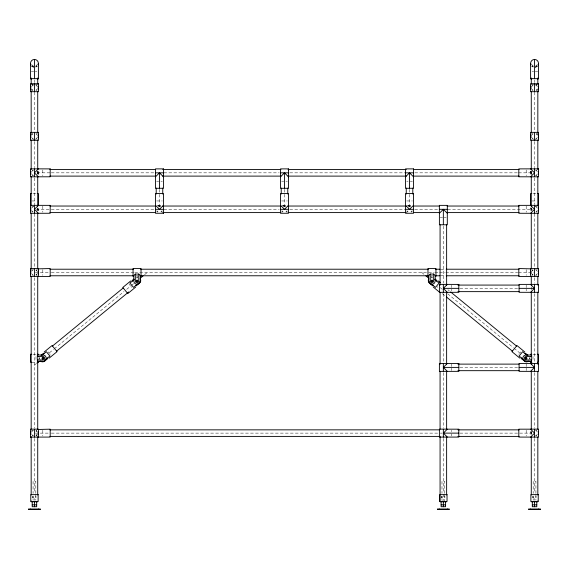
<?xml version="1.0" encoding="UTF-8"?>
<svg xmlns="http://www.w3.org/2000/svg" width="569" height="569" viewBox="0 0 569 569"><rect width="100%" height="100%" fill="white"/><g stroke="black" fill="none" stroke-linecap="round" stroke-linejoin="round"><path stroke-width="0.43" stroke-dasharray="2.85 2.13" d="M537.349 66.189A3.955 3.955 0 0 1 531.759 66.189C533.672 68.109 537.172 67.412 538.203 64.909M437.262 287.331L437.831 286.634M518.807 354.288L519.376 353.598M519.846 353.022L520.756 351.919M35.961 270.986L36.814 270.133M35.961 431.615L36.814 430.761M531.759 275.296L533.039 274.009M34.446 365.099L36.501 363.413M49.482 352.752L53.586 349.38M54.268 348.818L123.985 291.577M126.716 289.329L130.82 285.965M131.503 285.403L133.551 283.718M144.49 274.742L147.222 272.494M31.651 84.916L32.938 84.063A3.955 3.955 0 0 0 30.797 86.204M31.281 71.751L33.706 71.751M35.299 71.751L36.928 71.751M532.072 71.751L533.701 71.751M535.294 71.751L537.719 71.751M37.106 172.834L50.406 172.834M51.295 172.834L154.156 172.834M163.908 172.834L279.18 172.834M289.82 172.834L405.092 172.834M414.844 172.834L517.705 172.834M518.594 172.834L531.894 172.834M156.61 181.198L158.73 181.198M160.906 181.198L162.314 181.198M281.634 181.198L283.76 181.198M285.93 181.198L287.366 181.198M406.686 181.198L408.094 181.198M410.27 181.198L412.39 181.198M32.938 193.567L35.961 193.567M533.039 193.567L536.062 193.567M31.964 200.957L36.928 200.957M156.61 200.957L162.314 200.957M281.634 200.957L287.366 200.957M406.686 200.957L412.39 200.957M532.072 200.957L537.036 200.957M157.08 205.366L161.859 205.366M282.11 205.366L286.89 205.366M407.134 205.366L411.913 205.366M158.324 206.035L160.991 206.035M282.722 206.035L286.278 206.035M408.009 206.035L410.676 206.035M36.224 209.314L50.406 209.314M51.295 209.314L154.156 209.314M163.908 209.314L279.18 209.314M289.82 209.314L405.092 209.314M414.73 209.314L438.144 209.314M447.654 209.314L532.783 209.314M440.186 217.678L442.611 217.678M444.197 217.678L446.188 217.678M440.89 269.215L445.335 269.215M35.335 272.494L50.435 272.494M51.317 272.494L133.9 272.494M134.789 272.494L434.211 272.494M435.1 272.494L438.649 272.494M439.538 272.494L444.866 272.494M445.755 272.494L517.683 272.494M518.565 272.494L533.665 272.494M136.233 275.716L137.847 275.716M431.153 275.716L432.767 275.716M440.89 275.773L445.335 275.773M136.596 276.449L138.374 276.449M430.626 276.449L432.404 276.449M459.951 288.355L517.676 288.355M32.938 354.245L35.961 354.245M533.039 354.245L537.349 354.245M31.651 362.225L35.961 362.225M459.951 367.396L517.676 367.396M35.335 433.123L50.435 433.123M51.324 433.123L439.503 433.123M440.392 433.123L442.17 433.123M459.937 433.123L531.887 433.123M537.349 84.916L536.062 84.063A3.955 3.955 0 0 1 538.203 86.204M31.651 66.189L34.446 67.348L37.241 66.189A3.955 3.955 0 0 1 31.651 66.189L30.797 64.909M447.924 289.721L449.29 290.844M421.778 272.494L424.51 274.742M440.235 287.644L442.284 289.329M447.753 293.817L513.366 347.702M514.049 348.256L519.518 352.752M442.39 293.661L445.129 295.916M532.186 270.133L533.039 270.986M35.961 274.009L37.241 275.296M35.961 434.645L37.241 435.925M129.227 284.272L129.654 284.799M129.789 284.955L130.23 285.489M131.169 286.634L131.738 287.331M48.244 351.919L49.154 353.022M49.624 353.598L50.193 354.288M535.92 493.366L535.92 481.296L533.181 481.296L533.181 493.366M535.92 494.226L535.92 500.265M534.554 79.895L534.554 82.505M534.554 92.135L534.554 131.93M534.554 141.567L534.554 167.62M534.554 178.047L534.554 204.52M534.554 213.702L534.554 267.231M534.554 277.779L534.554 283.078M534.554 293.661L534.554 362.453M534.554 372.731L534.554 427.824M534.554 438.429L534.554 493.202M534.554 498.501L534.554 500.272M533.181 498.536L533.181 500.265M532.989 356.521L532.989 359.942M531.275 171.326L531.275 174.406M531.275 207.777L531.275 210.438M531.275 286.897L531.275 290.453M531.275 431.807L531.275 434.474M530.6 171.241L530.6 174.427M526.19 169.967L526.19 175.7M526.19 206.149L526.19 212.159M526.19 269.628L526.19 275.332M526.19 285.19L526.19 287.615M526.19 289.208L526.19 290.837M526.19 364.117L526.19 366.55M526.19 368.143L526.19 370.568M526.19 430.256L526.19 435.989M451.708 285.19L451.708 287.615M451.708 289.208L451.708 290.837M451.708 364.117L451.708 366.55M451.708 368.143L451.708 370.568M451.708 430.256L451.708 431.693M451.708 433.87L451.708 435.989M444.716 493.366L444.716 481.296L441.985 481.296L441.985 493.366M444.716 494.226L444.716 501.125M443.351 226.192L443.351 283.028M443.351 293.682L443.351 362.069M443.351 372.731L443.351 427.796M443.351 438.429L443.351 493.202M443.351 494.084L443.351 500.272M441.985 498.536L441.985 500.265M409.524 189.335L409.524 206.711M284.5 189.335L284.5 206.711M159.476 189.335L159.476 206.711M42.81 169.967L42.81 175.7M42.81 206.149L42.81 212.159M42.81 269.628L42.81 275.332M42.81 430.256L42.81 435.989M38.4 171.241L38.4 174.427M37.725 171.326L37.725 174.406M37.725 207.777L37.725 210.438M36.011 356.521L36.011 359.942M35.819 493.366L35.819 481.296L33.08 481.296L33.08 493.366M35.819 494.226L35.819 500.265M34.446 79.895L34.446 82.505M34.446 92.135L34.446 131.93M34.446 141.567L34.446 167.62M34.446 178.047L34.446 205.366M34.446 213.702L34.446 267.231M34.446 277.786L34.446 427.824M34.446 438.429L34.446 493.202M34.446 498.501L34.446 500.272M33.08 498.536L33.08 500.265M36.928 64.823A2.866 2.866 0 0 1 35.883 65.876M33.706 66.16A2.866 2.866 0 0 1 31.964 64.823M36.765 65.712A3.279 3.279 0 0 1 35.299 66.559M33.599 66.559A3.279 3.279 0 0 1 32.127 65.712M537.036 64.823A2.866 2.866 0 0 1 535.294 66.16M533.117 65.876A2.866 2.866 0 0 1 532.072 64.823M536.873 65.712A3.279 3.279 0 0 1 535.401 66.559M533.701 66.559A3.279 3.279 0 0 1 532.235 65.712M537.036 89.148A2.866 2.866 0 0 1 535.984 90.194M533.117 90.194A2.866 2.866 0 0 1 532.072 89.148M532.072 86.282A2.866 2.866 0 0 1 533.117 85.229M535.294 84.945A2.866 2.866 0 0 1 537.036 86.282M537.392 89.354A3.279 3.279 0 0 1 536.19 90.556M532.911 90.556A3.279 3.279 0 0 1 532.235 90.03M532.235 85.393A3.279 3.279 0 0 1 533.701 84.546M535.401 84.546A3.279 3.279 0 0 1 536.873 85.393M537.036 137.783A2.866 2.866 0 0 1 535.294 139.12M533.117 138.836A2.866 2.866 0 0 1 532.072 137.783M532.072 134.924A2.866 2.866 0 0 1 533.117 133.871M535.984 133.871A2.866 2.866 0 0 1 537.036 134.924M536.873 138.672A3.279 3.279 0 0 1 535.401 139.519M533.701 139.519A3.279 3.279 0 0 1 532.235 138.672M532.235 134.035A3.279 3.279 0 0 1 532.911 133.516M536.19 133.516A3.279 3.279 0 0 1 537.392 134.718M537.036 174.27A2.866 2.866 0 0 1 535.294 175.601M532.072 174.27A2.866 2.866 0 0 1 532.072 171.404M535.294 170.067A2.866 2.866 0 0 1 537.036 171.404M536.873 175.152A3.279 3.279 0 0 1 536.19 175.672M531.709 174.477A3.279 3.279 0 0 1 531.709 171.198M536.19 169.996A3.279 3.279 0 0 1 536.873 170.515M36.928 273.924A2.866 2.866 0 0 1 35.883 274.976M33.706 275.261A2.866 2.866 0 0 1 31.964 273.924M31.964 271.057A2.866 2.866 0 0 1 33.706 269.727M35.883 270.012A2.866 2.866 0 0 1 36.928 271.057M36.765 274.813A3.279 3.279 0 0 1 36.089 275.332M32.81 275.332A3.279 3.279 0 0 1 32.127 274.813M32.127 270.175A3.279 3.279 0 0 1 32.81 269.656M36.089 269.656A3.279 3.279 0 0 1 36.765 270.175M537.036 273.924A2.866 2.866 0 0 1 535.294 275.261M533.117 274.976A2.866 2.866 0 0 1 532.072 273.924M532.072 271.057A2.866 2.866 0 0 1 533.117 270.012M535.294 269.727A2.866 2.866 0 0 1 537.036 271.057M536.873 274.813A3.279 3.279 0 0 1 536.19 275.332M532.911 275.332A3.279 3.279 0 0 1 532.235 274.813M532.235 270.175A3.279 3.279 0 0 1 532.911 269.656M536.19 269.656A3.279 3.279 0 0 1 536.873 270.175M537.036 434.56A2.866 2.866 0 0 1 535.294 435.89M531.787 433.87A2.866 2.866 0 0 1 532.072 431.693M535.294 430.356A2.866 2.866 0 0 1 537.036 431.693M536.873 435.441A3.279 3.279 0 0 1 536.19 435.968M531.382 433.976A3.279 3.279 0 0 1 531.709 431.487M536.19 430.285A3.279 3.279 0 0 1 536.873 430.804M36.928 434.56A2.866 2.866 0 0 1 35.883 435.605M33.706 435.89A2.866 2.866 0 0 1 31.964 434.56M31.964 431.693A2.866 2.866 0 0 1 33.706 430.356M35.883 430.641A2.866 2.866 0 0 1 36.928 431.693M36.765 435.441A3.279 3.279 0 0 1 36.089 435.968M32.81 435.968A3.279 3.279 0 0 1 32.127 435.441M32.127 430.804A3.279 3.279 0 0 1 32.81 430.285M36.089 430.285A3.279 3.279 0 0 1 36.765 430.804M412.006 210.75A2.866 2.866 0 0 1 410.96 211.796M408.094 211.796A2.866 2.866 0 0 1 407.041 210.75M408.784 206.547A2.866 2.866 0 0 1 410.27 206.547M412.369 210.957A3.279 3.279 0 0 1 411.167 212.159M407.888 212.159A3.279 3.279 0 0 1 406.686 210.957M408.677 206.149A3.279 3.279 0 0 1 410.377 206.149M537.036 210.75A2.866 2.866 0 0 1 535.984 211.796M532.072 210.75A2.866 2.866 0 0 1 531.787 208.574M535.294 206.547A2.866 2.866 0 0 1 537.036 207.884M537.392 210.957A3.279 3.279 0 0 1 536.19 212.159M531.382 210.167A3.279 3.279 0 0 1 531.382 208.467M535.401 206.149A3.279 3.279 0 0 1 536.873 206.995M161.959 210.75A2.866 2.866 0 0 1 160.906 211.796M158.04 211.796A2.866 2.866 0 0 1 156.994 210.75M158.73 206.547A2.866 2.866 0 0 1 160.216 206.547M162.314 210.957A3.279 3.279 0 0 1 161.112 212.159M157.833 212.159A3.279 3.279 0 0 1 156.631 210.957M158.623 206.149A3.279 3.279 0 0 1 160.323 206.149M286.982 210.75A2.866 2.866 0 0 1 285.93 211.796M283.07 211.796A2.866 2.866 0 0 1 282.018 210.75M283.76 206.547A2.866 2.866 0 0 1 285.24 206.547M287.338 210.957A3.279 3.279 0 0 1 286.143 212.159M282.857 212.159A3.279 3.279 0 0 1 281.662 210.957M283.654 206.149A3.279 3.279 0 0 1 285.346 206.149M37.213 208.574A2.866 2.866 0 0 1 36.928 210.75M33.016 211.796A2.866 2.866 0 0 1 31.964 210.75M31.964 207.884A2.866 2.866 0 0 1 33.706 206.547M37.618 208.467A3.279 3.279 0 0 1 37.618 210.167M32.81 212.159A3.279 3.279 0 0 1 31.608 210.957M32.127 206.995A3.279 3.279 0 0 1 33.599 206.149M36.928 89.148A2.866 2.866 0 0 1 35.883 90.194M33.016 90.194A2.866 2.866 0 0 1 31.964 89.148M31.964 86.282A2.866 2.866 0 0 1 33.706 84.945M35.883 85.229A2.866 2.866 0 0 1 36.928 86.282M36.765 90.03A3.279 3.279 0 0 1 36.089 90.556M32.81 90.556A3.279 3.279 0 0 1 31.608 89.354M32.127 85.393A3.279 3.279 0 0 1 33.599 84.546M35.299 84.546A3.279 3.279 0 0 1 36.765 85.393M36.928 137.783A2.866 2.866 0 0 1 35.883 138.836M33.706 139.12A2.866 2.866 0 0 1 31.964 137.783M31.964 134.924A2.866 2.866 0 0 1 33.016 133.871M35.883 133.871A2.866 2.866 0 0 1 36.928 134.924M36.765 138.672A3.279 3.279 0 0 1 35.299 139.519M33.599 139.519A3.279 3.279 0 0 1 32.127 138.672M31.608 134.718A3.279 3.279 0 0 1 32.81 133.516M36.089 133.516A3.279 3.279 0 0 1 36.765 134.035M36.928 171.404A2.866 2.866 0 0 1 36.928 174.27M33.706 175.601A2.866 2.866 0 0 1 31.964 174.27M31.964 171.404A2.866 2.866 0 0 1 33.706 170.067M37.291 171.198A3.279 3.279 0 0 1 37.291 174.477M32.81 175.672A3.279 3.279 0 0 1 32.127 175.152M32.127 170.515A3.279 3.279 0 0 1 32.81 169.996M431.202 277.274A3.393 3.393 0 0 1 432.611 277.366M431.288 277.878A2.788 2.788 0 0 1 432.447 277.949M136.425 277.373A3.393 3.393 0 0 1 137.833 277.295M136.581 277.964A2.788 2.788 0 0 1 137.741 277.9M529.732 357.617A3.393 3.393 0 0 1 529.789 359.025M529.142 357.766A2.788 2.788 0 0 1 529.191 358.925M39.19 358.989A3.393 3.393 0 0 1 39.261 357.574M39.944 359.452A2.788 2.788 0 0 1 39.844 357.73M538.203 89.226A3.955 3.955 0 0 1 537.349 90.507M531.759 84.916A3.955 3.955 0 0 1 533.039 84.063M537.349 133.559A3.955 3.955 0 0 1 538.203 134.839M31.651 90.507A3.955 3.955 0 0 1 30.797 89.226M35.961 84.063A3.955 3.955 0 0 1 37.241 84.916M30.797 270.979A3.955 3.955 0 0 1 31.651 269.699M30.797 431.615A3.955 3.955 0 0 1 31.651 430.328M30.797 134.839A3.955 3.955 0 0 1 31.651 133.559M35.427 496.957C35.939 498.714 36.715 495.72 35.427 496.957M444.332 496.957C444.844 498.714 445.612 495.72 444.332 496.957M535.536 496.957C536.048 498.714 536.816 495.72 535.536 496.957M38.4 172.834L38.102 174.349A3.955 3.955 0 0 0 38.102 171.319L38.4 172.841M38.4 209.314L38.102 210.836A3.955 3.955 0 0 0 38.102 207.806L38.4 209.321M530.898 171.319L530.898 174.349A3.955 3.955 0 0 1 530.898 171.326M530.898 207.806L530.898 210.836A3.955 3.955 0 0 1 530.898 207.806M530.898 431.615L530.898 434.645A3.955 3.955 0 0 1 530.898 431.615M159.476 205.366L157.962 205.665A3.955 3.955 0 0 1 160.991 205.665L159.476 205.366M284.507 205.366L282.985 205.665A3.955 3.955 0 0 1 286.015 205.665L284.5 205.366M409.531 205.366L408.016 205.665A3.955 3.955 0 0 1 411.046 205.665L409.524 205.366"/><path stroke-width="0.85" d="M37.241 355.668L37.675 354.999L43.358 354.999A3.25 3.25 0 0 1 43.358 361.464L37.675 361.464L37.241 360.796M531.759 360.796L531.325 361.464L525.642 361.464A3.25 3.25 0 0 1 525.642 355.006L531.325 354.999L531.759 355.668M135.33 274.052L133.807 275.716L133.807 281.406A3.25 3.25 0 0 0 140.273 281.406L140.273 275.716L138.751 274.052L135.33 274.052L135.33 281.221A1.721 1.721 0 0 0 138.751 281.221L138.751 274.052M430.249 274.052L428.727 275.716L428.727 281.406A3.25 3.25 0 0 0 435.185 281.406L435.193 275.716L433.67 274.052L430.249 274.052L430.249 281.221A1.721 1.721 0 0 0 433.67 281.221L433.67 274.052M431.167 283.817L433.037 285.361L432.653 285.83L429.51 283.234A3.393 3.393 0 0 1 428.87 278.76M526.972 355.284L525.102 353.74L525.486 353.264L527.968 355.319M434.716 279.514L436.579 281.05L436.964 280.581L435.1 279.045M524.049 360.099L521.567 358.05L521.176 358.52L525.528 361.735A3.393 3.393 0 0 0 528.821 360.888M38.4 168.886L34.446 172.841L38.4 176.795M38.102 268.845L50.193 268.547L50.193 276.449L30.498 276.47L30.498 268.504L38.4 268.504L38.4 276.47M155.522 176.788L159.476 172.834L163.424 176.788M163.431 205.366L159.476 209.314L155.529 205.366M288.455 176.788L284.5 172.834L280.545 176.788L280.545 188.296L288.455 188.296L288.476 176.482M38.102 429.481L50.193 429.175L50.193 437.084L30.498 437.099L30.498 429.14L38.4 429.14L38.4 437.099L37.241 437.106M288.455 205.366L284.507 209.314L280.553 205.366L280.553 193.567L288.455 193.567L288.476 213.268L280.517 213.268L280.517 205.366M405.576 176.788L409.524 172.834L413.478 176.788M413.485 205.366L409.531 209.314L405.576 205.366M439.36 213.268L439.36 205.366L447.326 205.366L447.305 224.776L439.396 224.776L439.396 213.268L443.351 209.314L447.305 213.268M530.6 176.795L534.554 172.841L530.6 168.886M447.305 292.31L443.351 288.355L447.305 284.408M530.6 213.275L534.554 209.321L530.6 205.366L530.6 193.567L531.759 193.567M447.305 371.351L443.351 367.396L447.305 363.449M530.6 292.31L534.554 288.355L530.6 284.408M447.305 437.077L443.351 433.123L447.305 429.175L458.813 429.175L458.813 437.077L439.396 437.099L439.396 429.14L447.305 429.14M530.6 371.351L534.554 367.396L530.6 363.449M530.6 437.084L534.554 433.13L530.6 429.175L518.807 429.175L518.807 437.084L538.502 437.106L538.502 429.14L530.6 429.14M42.028 355.262L46.359 351.706L49.908 356.023L44.93 360.092M137.833 283.831L133.495 287.388L129.952 283.07L134.298 279.514M44.162 352.019L52.056 345.532L57.078 351.642L49.176 358.129M130.685 280.972L122.783 287.459L127.797 293.568L135.699 287.082M52.554 345.988L123.132 288.028M37.184 362.851L39.233 361.166M42.227 358.712L43.4 357.745M136.453 281.349L137.634 280.389M140.387 278.106L143.118 275.858M56.715 351.059L128.665 291.975M133.907 279.052L132.036 280.581L132.421 281.05M41.018 355.305L43.514 353.271L43.898 353.74M30.498 78.657L38.4 78.657M530.6 78.657L538.502 78.657M31.651 78.856L30.498 78.856L30.498 63.394L30.797 64.909A3.955 3.955 0 0 1 34.446 59.439A3.955 3.955 0 0 1 38.102 64.909L38.4 63.394L38.4 78.856L37.241 78.856M531.759 78.856L530.6 78.856L530.6 63.394L530.898 64.909A3.955 3.955 0 0 1 534.554 59.439A3.955 3.955 0 0 1 538.203 64.909L538.502 63.394L538.502 78.856L537.349 78.856M288.49 176.788L288.49 168.879L280.51 168.879L280.51 176.788M49.916 169.555L155.657 169.555M162.762 169.555L280.944 169.555M288.056 169.555L406.238 169.555M413.343 169.555L519.084 169.555M155.493 172.834L163.459 172.834M280.524 172.834L288.49 172.834M405.548 172.834L413.514 172.834M49.916 176.113L155.657 176.113M162.762 176.113L280.944 176.113M288.056 176.113L406.238 176.113M413.343 176.113L519.084 176.113M31.651 193.567L30.498 193.567L30.498 213.297L50.193 213.275L50.193 205.366L30.498 205.331M37.241 193.567L38.4 193.567L38.4 205.366L34.446 209.321L38.4 213.275M537.349 193.567L538.502 193.567L538.502 213.297L518.807 213.275L518.807 205.366L538.502 205.331M49.916 206.035L155.657 206.035M162.762 206.035L280.944 206.035M288.056 206.035L406.238 206.035M413.343 206.035L439.112 206.035M447.106 206.035L519.084 206.035M155.493 209.314L163.459 209.314M280.517 209.314L288.483 209.314M405.541 209.314L413.507 209.314M439.36 209.314L447.326 209.314M49.916 212.593L155.657 212.593M162.762 212.593L280.944 212.593M288.056 212.593L406.238 212.593M413.343 212.593L439.112 212.593M447.106 212.593L519.084 212.593M163.459 213.268L155.493 213.268L155.529 193.567L163.431 193.567L163.452 213.268M49.916 269.215L133.445 269.215M140.55 269.215L428.45 269.215M435.555 269.215L440.001 269.215M446.217 269.215L519.084 269.215M49.916 275.773L133.445 275.773M140.55 275.773L428.45 275.773M435.555 275.773L440.001 275.773M446.217 275.773L519.084 275.773M457.917 285.076L519.099 285.076M443.351 288.355L458.813 288.355M519.092 288.355L534.554 288.355M457.917 291.634L519.099 291.634M31.651 354.245L30.498 354.245L30.498 362.225L31.651 362.225M37.241 354.245L38.4 354.245M530.6 354.245L531.759 354.245M537.349 354.245L538.502 354.245L538.502 362.225L537.349 362.225M37.604 356.521L43.18 356.521A1.721 1.721 0 0 1 43.18 359.942L37.604 359.942M531.396 356.521L525.82 356.521A1.721 1.721 0 0 0 525.82 359.942L531.396 359.942M37.241 362.225L38.4 362.225M530.6 362.225L531.759 362.225M457.917 364.117L519.099 364.117M443.351 367.396L458.813 367.396M519.092 367.396L534.554 367.396M457.917 370.675L519.099 370.675M49.916 429.844L439.112 429.844M457.917 429.844L519.099 429.844M443.351 433.123L458.813 433.123M49.916 436.402L439.112 436.402M457.917 436.402L519.099 436.402M30.498 437.106L31.651 437.106M31.167 501.154L31.608 501.154M442.504 501.154L443.351 501.154M537.392 501.154L537.833 501.154M31.11 501.773L37.782 501.773M440.015 501.773L446.686 501.773M531.218 501.773L537.89 501.773M32.205 504.824L36.686 504.824M441.11 504.824L445.591 504.824M532.314 504.824L536.795 504.824M28.45 508.992L40.449 508.992M437.355 508.992L449.346 508.992M528.551 508.992L540.55 508.992M28.45 509.561L40.449 509.561M437.355 509.561L449.346 509.561M528.551 509.561L540.55 509.561M436.579 281.05L439.048 283.07L435.505 287.388L433.037 285.361M521.567 358.05L519.092 356.023L522.641 351.706L525.102 353.74M438.315 280.972L440.292 282.594M524.838 352.019L516.944 345.532L511.922 351.642L519.824 358.129M450.662 291.968L516.446 345.988M425.882 275.858L428.613 278.106M431.373 280.375L432.547 281.342M525.592 357.752L526.766 358.719M529.767 361.166L531.816 362.851M446.501 297.039L512.285 351.059M433.301 287.082L439.88 292.487M530.898 268.845L518.807 268.547L518.807 276.449L538.502 276.47L538.502 268.504L530.6 268.504L530.6 276.47M47.433 358.05L47.824 358.513L44.666 361.095A3.393 3.393 0 0 1 40.15 360.853M135.963 285.361L136.347 285.83L140.351 282.181A3.393 3.393 0 0 0 140.159 278.796M538.679 508.992L538.679 509.561M537.833 77.974L537.833 84.198M537.833 91.225L537.833 133.096M537.833 139.896L537.833 169.548M537.833 176.66L537.833 205.999M537.833 213.105L537.833 269.116M537.833 276.228L537.833 285.119M537.833 292.231L537.833 364.245M537.833 371.358L537.833 429.14M537.833 437.141L537.833 494.93M536.795 501.773L536.795 506.723L532.314 506.723L532.314 501.773M534.554 59.439L534.554 78.657M534.554 83.728L534.554 91.687M534.554 132.364L534.554 140.33M534.554 168.851L534.554 176.817M534.554 205.331L534.554 213.297M534.554 268.504L534.554 276.47M534.554 284.372L534.554 292.331M534.554 363.413L534.554 371.372M534.554 429.14L534.554 437.106M534.554 501.773L534.554 506.723M531.275 77.974L531.275 84.198M531.275 91.225L531.275 133.096M531.275 139.896L531.275 169.548M531.275 176.66L531.275 205.999M531.275 213.105L531.275 269.116M531.275 276.228L531.275 285.119M531.275 292.231L531.275 364.245M531.275 371.358L531.275 429.14M531.275 437.141L531.275 494.93M530.429 508.992L530.429 509.561M447.476 508.992L447.476 509.561M446.629 224.783L446.629 285.211M446.629 292.324L446.629 364.302M446.629 371.408L446.629 429.175M446.629 436.281L446.629 494.93M445.591 501.773L445.591 506.723L441.11 506.723L441.11 501.773M443.351 209.314L443.351 224.776M443.351 284.372L443.351 292.331M443.351 363.413L443.351 371.372M443.351 429.14L443.351 437.099M443.351 501.773L443.351 506.723M440.072 224.783L440.072 285.211M440.072 292.324L440.072 364.302M440.072 371.408L440.072 429.175M440.072 436.281L440.072 501.154M439.225 508.992L439.225 509.561M435.946 276.449L435.946 268.54L427.966 268.54L427.966 276.449M412.802 188.069L412.802 194.079M409.524 172.834L409.524 188.296M406.245 188.069L406.245 194.079M288.476 168.879L288.476 170.039M287.779 188.069L287.779 194.079M284.5 172.834L284.5 188.296M281.221 188.069L281.221 194.079M162.755 188.069L162.755 194.079M159.476 172.834L159.476 188.296M156.198 188.069L156.198 194.079M141.034 276.449L141.034 268.54L133.054 268.54L133.054 276.449M38.571 508.992L38.571 509.561M37.725 77.974L37.725 84.198M37.725 91.225L37.725 133.096M37.725 139.896L37.725 169.548M37.725 176.66L37.725 205.999M37.725 213.105L37.725 269.116M37.725 276.228L37.725 429.14M37.725 437.141L37.725 494.93M36.686 501.773L36.686 506.723L32.205 506.723L32.205 501.773M34.446 59.439L34.446 78.657M34.446 83.728L34.446 91.687M34.446 132.364L34.446 140.33M34.446 168.851L34.446 176.817M34.446 205.331L34.446 213.297M34.446 268.504L34.446 276.47M34.446 429.14L34.446 437.099M34.446 501.773L34.446 506.723M31.167 77.974L31.167 84.198M31.167 91.225L31.167 133.096M31.167 139.896L31.167 169.548M31.167 176.66L31.167 205.999M31.167 213.105L31.167 269.116M31.167 276.228L31.167 429.14M31.167 437.141L31.167 494.93M30.321 508.992L30.321 509.561M429.922 282.786A2.788 2.788 0 0 1 429.517 282.366M429.204 281.875A2.788 2.788 0 0 1 428.998 281.328M140.01 281.363A2.788 2.788 0 0 1 139.803 281.911M139.49 282.402A2.788 2.788 0 0 1 139.078 282.814M527.413 361.073A2.788 2.788 0 0 1 525.151 360.931M43.272 361.13A2.788 2.788 0 0 1 41.551 361.052M32.639 496.957C33.151 498.714 33.92 495.72 32.639 496.957M441.544 496.957C442.049 498.714 442.824 495.72 441.544 496.957M532.74 496.957C533.253 498.714 534.028 495.72 532.74 496.957M30.797 86.204L30.797 89.226A3.955 3.955 0 0 1 30.797 86.204M38.4 87.711L38.102 89.226A3.955 3.955 0 0 0 38.102 86.204L38.4 87.711M30.797 134.839L30.797 137.869A3.955 3.955 0 0 1 30.797 134.839M30.797 171.319L30.797 174.349A3.955 3.955 0 0 1 30.797 171.319M38.4 136.354L38.102 137.869A3.955 3.955 0 0 0 38.102 134.839L38.4 136.354M30.797 207.806L30.797 210.836A3.955 3.955 0 0 1 30.797 207.806M30.797 270.979L30.797 274.009A3.955 3.955 0 0 1 30.797 270.979M38.4 272.494L38.102 274.009A3.955 3.955 0 0 0 38.102 270.979L38.4 272.501M30.797 431.615L30.797 434.645A3.955 3.955 0 0 1 30.797 431.615M38.4 433.123L38.102 434.645A3.955 3.955 0 0 0 38.102 431.615L38.4 433.13M530.898 86.204L530.898 89.226A3.955 3.955 0 0 1 530.898 86.204M538.502 87.711L538.203 89.226A3.955 3.955 0 0 0 538.203 86.204L538.502 87.711M530.898 134.839L530.898 137.869A3.955 3.955 0 0 1 530.898 134.839M538.502 136.354L538.203 137.869A3.955 3.955 0 0 0 538.203 134.839L538.502 136.354M538.502 172.834L538.203 174.349A3.955 3.955 0 0 0 538.203 171.326L538.502 172.841M538.502 209.321L538.203 210.836A3.955 3.955 0 0 0 538.203 207.806L538.502 209.321M530.898 270.979L530.898 274.009A3.955 3.955 0 0 1 530.898 270.979M538.502 272.494L538.203 274.009A3.955 3.955 0 0 0 538.203 270.979L538.502 272.501M538.502 433.13L538.203 434.645A3.955 3.955 0 0 0 538.203 431.615L538.502 433.13M38.4 83.728L30.498 83.728L30.498 91.687L38.4 91.687L38.4 83.728M538.502 83.728L530.6 83.728L530.6 91.687L538.502 91.687L538.502 83.728M38.4 132.364L30.498 132.364L30.498 140.33L38.4 140.33L38.4 132.364M538.502 132.364L530.6 132.364L530.6 140.33L538.502 140.33L538.502 132.364M50.193 168.886L30.498 168.851L30.498 176.817L50.193 176.795L50.193 168.886M163.459 168.879L155.486 168.879L155.522 188.296L163.424 188.296L163.459 168.879M413.514 168.879L405.541 168.879L405.576 188.296L413.478 188.296L413.507 168.879M538.502 168.844L518.807 168.886L518.807 176.795L538.502 176.817L538.502 168.851M413.485 193.567L405.576 193.567L405.541 213.268L413.507 213.268L413.485 193.567M458.813 284.408L439.396 284.372L439.396 292.331L458.813 292.31L458.813 284.408M538.502 284.372L519.092 284.408L519.092 292.31L538.502 292.331L538.502 284.372M458.813 363.449L439.396 363.413L439.396 371.372L458.813 371.351L458.813 363.449M538.502 363.413L519.092 363.449L519.092 371.351L538.502 371.372L538.502 363.413M38.123 494.639L30.769 494.639L30.769 501.467L38.123 501.467L38.123 494.639M447.028 494.639L439.673 494.639L439.673 501.467L447.028 501.467L447.028 494.639M538.231 494.639L530.877 494.639L530.877 501.467L538.231 501.467L538.231 494.639M431.48 281.449A0.761 0.761 0 0 0 432.71 280.986A0.761 0.761 0 0 0 431.693 280.147A0.761 0.761 0 0 0 431.48 281.449M136.603 281.484A0.761 0.761 0 0 0 137.798 280.944A0.761 0.761 0 0 0 136.731 280.176A0.761 0.761 0 0 0 136.603 281.484M525.699 358.826A0.761 0.761 0 0 0 526.93 358.363A0.761 0.761 0 0 0 525.912 357.524A0.761 0.761 0 0 0 525.699 358.826M42.369 358.847A0.761 0.761 0 0 0 43.571 358.299A0.761 0.761 0 0 0 42.504 357.538A0.761 0.761 0 0 0 42.369 358.847"/></g></svg>
